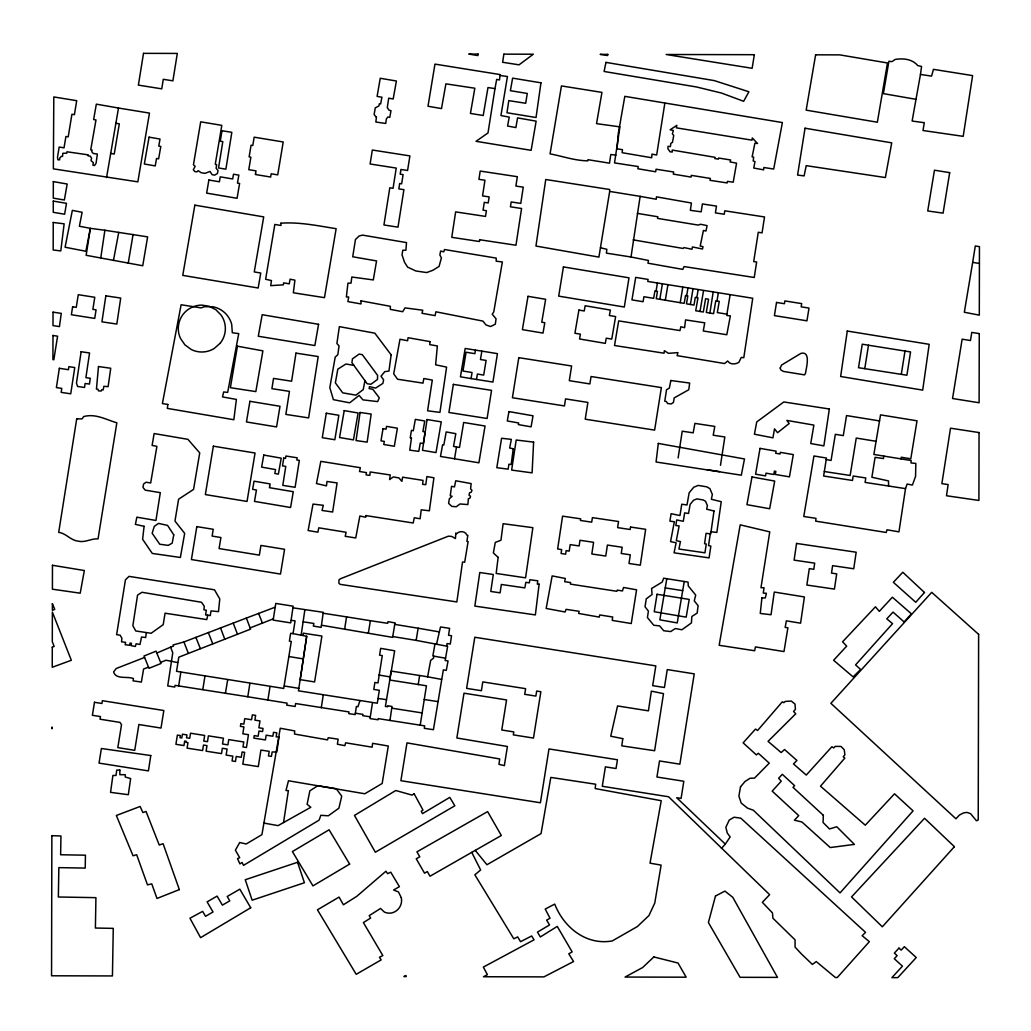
<?xml version="1.0" encoding="UTF-8"?>
<svg xmlns="http://www.w3.org/2000/svg" width="1031" height="1031" viewBox="0 0 1031 1031"><rect width="100%" height="100%" fill="white"/><g stroke="black" fill="none" stroke-linecap="round" stroke-linejoin="round"><path stroke-width="1.5" d="M905.514 488.63L865.099 482.405L865.795 477.959L853.165 476.013L852.469 480.459L823.614 476.013L826.462 458.035L813.949 455.973L803.78 516.492L815.985 518.348L815.65 521.132L886.222 532.473L886.982 529.779L898.955 531.854L905.514 488.63L907.1 484.067L912.409 485.047L915.567 476.399L915.824 463.435L911.004 462.945L911.172 460.548L900.991 458.872L901.262 457.236L910.798 458.795L917.023 420.803L880.538 414.874L873.863 454.439L883.735 456.076L883.503 458.563L875.074 457.339L871.891 477.263L888.529 480.923L888.542 486.013M726.894 314.171L726.765 315.486L730.36 315.873L726.803 334.74L703.271 330.99L704.74 322.832L685.563 319.894L684.584 327.703L680.847 326.737L679.996 330.577L618.677 320.899L614.528 345.514L664.08 353.195L664.338 350.669L668.436 353.324L677.96 352.628L677.109 355.631L724.613 363.543L727.628 361.018C730.064 364.806 735.387 364.523 738.853 362.358L741.263 357.448L743.802 357.68L752.733 298.243L647.764 281.437L648.099 279.427L635.715 277.378L631.951 299.879L643.073 301.722L643.911 296.722L653.667 298.333L654.93 290.871L657.482 291.309L656.244 298.706L684.21 303.346L685.525 295.51L687.819 295.884L686.491 303.836L694.005 305.073L695.294 297.379L697.961 297.83L695.719 310.756L703.297 312.006L705.604 298.745L708.581 299.235L706.274 312.432L713.568 313.643L715.81 300.768L719.238 301.336L717.344 312.586L726.894 314.171L730.077 295.111M292.752 607.787L323.257 612.324L321.479 625.224L392.579 637.364L392.747 636.552L416.15 640.38L447.622 646.321L445.16 660.497L448.06 660.935L446.281 670.408L443.343 669.866L433.42 729.69L424.295 728.324L424.669 725.863L389.963 720.45L391.999 706.467L387.656 705.784L387.501 706.763L385.388 706.428L394.667 650.78L380.658 648.344L379.588 655.175L382.282 655.6L377.977 682.947L374.884 682.458L373.789 689.443L379.331 690.306L377.294 703.219L298.449 690.822L306.697 636.269L293.036 633.64L290.652 633.279L289.389 641.153L291.283 641.45L283.705 688.45L176.533 671.31L178.814 657.172L250.585 629.129L246.357 618.072L275.187 607.182L275.78 603.431L293.165 606.189L290.716 622.879L273.163 620.108L275.187 607.182M640.135 196.367L656.257 199.241L656.451 196.844L691.401 203.017L690.37 210.324L701.17 211.819L702.395 203.945L716.468 206.11L715.411 212.889L724.252 214.242L724.78 210.814L764.525 216.961L762.051 232.864L758.275 232.284L753.7 261.565L756.651 262.016L754.228 277.481L684.043 266.565L682.78 269.387L647.971 263.189L648.46 260.469L631.011 257.003L640.135 196.367L609.682 191.418L609.656 189.498L545.747 179.51L535.952 246.048L598.908 257.106L609.682 191.418M146.299 632.776L145.68 637.519L141.531 637.029L139.997 644.465L136.079 643.808L135.357 646.45L131.079 645.651L131.504 643.305L130.061 643.073L129.622 645.29L125.163 644.736L125.589 642.339L121.542 641.836L121.916 638.292L120.112 635.173L116.619 634.684L125.434 579.86L129.004 576.368L214.487 589.809L219.771 598.959L218.508 611.628L211.02 610.919L210.26 615.571L205.594 614.914L206.329 610.223L203.919 609.798L204.28 606.254L201.522 602.284L141.956 592.284L137.548 595.145L132.857 625.675L135.757 630.972L151.119 633.266L163.207 624.644L165.063 613.2L206.793 619.592L207.759 615.146M306.697 636.269L300.214 679.661L314.61 681.929L321.904 636.05L303.372 633.202L303.037 635.367M500.074 75.469L500.19 74.58L434.966 64.115L427.994 106.257L441.5 108.577L445.895 83.846L474.84 88.228L470.432 113.436L483.217 115.511L487.985 87.532L494.983 88.614L496.684 79.387L499.455 79.98L500.074 75.469L507.445 76.539L500.937 115.549L509.262 117.134L507.561 126.027L515.874 127.586L517.588 117.882L536.146 121.155L531.133 150.333L476.038 141.311L487.998 132.947L494.983 88.614M301.155 635.083L304.88 609.708M920.464 74.451L921.572 66.461L917.809 65.61C912.216 58.973 903.285 58.148 895.243 59.424L891.983 61.628L888.915 61.267L883.374 93.628L916.005 99.324L920.464 74.451L931.586 76.114L933.455 69.348L972.607 75.598L963.199 136.337L923.016 130.512L924.279 122.702L912.126 121.039L916.005 99.324M372.487 702.614L370.026 718.581L378.016 719.767L378.197 718.62L389.963 720.45M710.346 533.233L708.555 545.605L710.849 546.095L709.07 557.887L674.068 552.822L676.104 542.796L670.562 541.61L674.351 521.75L669.892 521.132L671.117 513.696L679.97 515.539L681.749 504.223L686.994 504.984L689.185 492.728L693.786 487.212L698.193 485.408L706.879 486.864L709.947 488.694L712.344 494.455L711.364 499.262L721.249 501.685L716.841 532.434L710.578 531.687M100.793 257.698L104.891 230.261L147.626 236.872L142.742 265.753L86.14 255.288L90.341 228.341L79.387 226.24L82.119 212.283L72.338 210.376L65.095 247.221L85.882 251.28L90.341 228.341L104.891 230.261M283.538 822.532L288.384 790.648L285.974 790.506L288.474 780.776L364.794 793.767L382.179 783.47L388.287 746.019L372.616 743.325L372.127 747.179L345.604 742.797L344.87 745.671L337.395 744.227L338.129 739.175L328.245 737.706L327.51 739.871L294.479 734.033L294.724 730.915L280.252 728.247L261.926 834.646L246.229 843.977L239.72 842.52L235.364 850.201L239.695 857.663L237.517 858.617L239.914 863.901L242.092 862.457L243.522 865.357L319.133 820.109L320.834 815.302L328.309 815.792L338.89 808.201L341.725 796.151L336.222 788.728L317.78 785.725L309.867 790.841L307.122 804.283L310.821 807.273L278.061 825.638L264.013 823.086M246.357 618.072L183.905 641.965L173.092 644.981L173.504 646.076L170.631 647.133L172.757 652.816L167.731 685.95L174.755 687.058L175.012 685.357L247.788 696.763L287.069 703.142L286.747 705.152L295.162 706.48L295.626 703.529L348.994 711.931L348.736 713.62L355.154 714.586L356.378 706.506L357.925 706.725L359.948 700.668M321.298 707.73L323.219 695.126M418.212 684.623L419.617 675.498L391.2 671.091L389.576 679.996L426.434 685.795L420.197 725.18M678.127 457.932L682.238 431.19L693.18 432.84L694.907 423.393L714.792 426.422L713.207 435.224L724.832 436.964L720.489 465.303M344.663 629L346.545 616.873L323.128 613.226M446.668 645.934L447.029 643.563L450.276 644.053L451.539 635.727L448.537 635.276L449.606 628.343L440.508 626.951L436.564 644.053M247.788 696.763L249.863 683.592M709.895 313.037L713.143 292.301M178.659 685.924L180.812 672.341M664.802 103.396L656.67 154.998L651.953 154.16L651.669 157.743L622.17 152.704L622.453 149.675L617.054 148.838L618.239 133.837L624.812 96.347L782.387 122.56L773.701 169.045L763.868 167.512L763.584 169.844L753.751 168.04L755.001 161.558L753.21 161.004L753.635 157.137L752.115 156.854L754.911 143.193L757.54 143.477L752.282 137.961L751.999 140.164L676.388 127.857L676.813 125.37L670.15 129.777L673.333 130.473L672.354 133.914L673.746 135.435L672.483 142.33L670.82 143.438L670.395 146.608L668.036 146.325L667.895 148.67L670.098 151.841L672.315 151.995L672.186 150.062L715.127 157.331L714.844 158.568L718.439 159.122L718.581 158.027L730.631 159.985L730.064 161.919L736.572 163.169L733.209 182.203L727.396 181.366L727.151 182.938L709.972 180.322L710.372 178.427L691.247 175.36L691.079 177.087L673.32 174.11L673.668 171.997L656.077 169.213L655.664 171.777L637.841 168.749L638.202 166.545L614.528 162.911L619.927 126.852L596.537 123.643L601.949 92.39L561.444 85.921L550.064 153.864C562.926 156.312 574.447 160.617 587.85 160.849L587.941 159.702L609.514 163.169L610.79 154.521L615.919 155.101M864.777 368.634L868.489 345.23L862.277 344.199L858.514 367.706L906.906 375.22L910.553 351.932L868.489 345.23M901.287 374.382L904.999 350.991M202.798 689.533L204.937 676.246M267.867 700.101L270.032 686.556M293.036 633.64L295.072 620.881L291.142 620.262M972.671 262.389L975.3 245.984L979.45 246.654L979.308 315.151L964.333 312.251L972.671 262.389L979.411 263.459M416.15 640.38L418.148 628.214L394.757 624.386L392.747 636.552M475.459 350.14L474.879 353.659L466.064 352.228L462.983 371.031L472.056 372.513L471.064 378.583L476.502 379.46L492.934 382.05L497.432 353.633L465.174 348.452L460.432 376.805L471.064 378.583M476.502 379.46L477.392 374.047L483.694 375.078L486.104 360.438L480.472 359.523L481.838 351.184M106.554 177.59L118.501 108.036L149.469 113.101L137.845 181.856L53.354 168.852L53.805 96.94L76.719 100.69L74.412 114.66L71.925 114.261L68.201 136.878L65.907 136.504L64.025 147.845L59.179 147.046L57.491 157.266L57.916 159.805L59.656 159.857L59.695 158.117L61.448 156.287L62.517 156.428L62.891 153.258L66.731 153.207L66.951 151.776L88.279 154.869L88.138 155.849L90.303 156.171L91.553 158.168L90.986 160.578L93.344 162.679L92.893 165.218L94.556 165.501L96.076 163.22L97.365 154.057L93.254 153.464L91.759 151.712L92.055 150.049L90.728 149.804L95.986 119.957L93.628 119.544L96.334 104.157L118.501 108.036M368.338 633.15L370.4 620.714L387.669 623.304L387.965 621.667L395.131 622.93L394.757 624.386M696.827 297.637L698.129 289.814M225.428 693.232L227.658 679.867M454.529 458.769L456.501 446.977L453.524 446.384L455.831 433.677L446.191 431.925L443.82 445.031L442.595 444.812L440.495 456.449L478.9 462.803L485.047 426.022L463.679 422.478L459.491 447.467L456.501 446.977M656.077 291.064L657.417 283.048M659.814 299.299L662.392 283.886M665.33 300.214L667.908 284.788M680.215 302.689L682.793 287.262M686.685 295.691L687.948 288.113M690.396 304.467L693 288.964M128.205 263.317L133.089 234.437M716.97 300.975L718.285 293.165M666.799 578.7L659.853 619.824L677.238 622.917L684.249 581.497L688.038 582.103L688.27 585.943L695.719 595.106L694.263 600.854L698.116 605.674L697.136 613.123L691.865 616.474L691.414 622.917L681.891 629.761L675.331 628.536L670.704 631.565L663.706 630.74L659.621 625.881L653.77 625.263L647.429 617.569L648.409 611.087L645.032 606.769L646.257 598.843L652.069 594.513L651.592 588.508L662.224 582.051L663.68 578.198L684.249 581.497M699.985 311.452L703.529 290.703M321.479 625.224L321.105 627.389L313.334 626.049L313.875 623.459L303.217 621.822M434.992 643.782L432.852 655.987L445.521 658.216M433.858 656.154L433.484 658.19L430.687 660.356L427.607 676.813L419.617 675.498M113.462 260.456L118.733 232.4M364.961 380.658L363.221 389.641L355.85 395.144L342.704 392.837L335.371 382.862L337.807 369.162L345.9 364.02L353.839 365.348L367.204 383.764L370.941 384.254L377.462 379.46L377.604 375.374L362.319 354.677L359.2 354.058L352.434 358.865L351.932 362.706L353.839 365.348M725.321 844.118L730.167 836.914L727.28 833.061L725.85 827.287L729.239 820.083L734.072 817.222L740.825 818.189L865.537 932.346L862.148 935.71L869.365 941.638L837.301 977.517L835.394 977.517L816.256 961.562L812.389 964.436L801.319 953.843L795.056 947.102L795.081 939.885L772.928 918.221L772.464 912.925L762.347 902.331L769.616 894.663L668.591 796.77L602.297 786.292L605.403 766.858L616.035 768.533L617.44 759.757L548.982 748.931L540.399 802.762L400.891 780.699L406.987 742.887L499.7 758.958L498.965 764.332L504.365 765.621L507.407 746.496L456.862 737.99L464.002 693.193L506.569 699.933L501.775 730L513.799 731.907L513.322 734.871L533.478 738.067L540.863 691.711L536.674 691.041L535.875 696.08L524.715 694.314L525.617 688.669L482.792 681.903L481.387 690.706L466.631 688.373L474.788 637.248L655.819 665.897L652.675 685.641L664.415 687.509L667.276 669.583L694.25 673.862L679.854 764.177L659.505 760.942L656.94 777.013L683.824 781.266L681.079 798.432L676.71 797.736L725.321 844.118L721.455 848.423M471.747 852.366L501.324 835.497L487.611 811.603L416.936 851.851L419.772 856.787L416.24 858.784L424.527 873.18L427.337 871.569L430.017 876.221L471.747 852.366L480.652 869.996L474.853 874.803L513.799 938.803L517.665 936.895L520.552 941.703L531.661 935.968L534.058 939.821L483.346 967.091L487.405 974.669L483.475 976.744L543.943 976.885L573.571 961.523L568.777 953.817L572.153 951.909L557.243 926.405L540.347 936.947L537.46 932.14L549.536 924.949L546.649 920.129L550.038 918.221L545.219 909.071L554.73 904.097C563.828 927.423 586.111 945.582 612.221 940.942L637.338 926.573L648.95 915.554L654.762 903.066L661.116 865.112L650.02 863.166L661.245 800.713L595.183 788.56L595.673 784.23L550.812 777.413L541.043 833.615L486.941 864.738L475.227 850.356M156.815 653.035L156.055 651.167L144.005 656L148.992 668.307L161.042 663.474L156.815 653.035L170.631 647.133M160.604 662.366L166.043 660.24L177.551 662.546M250.108 627.918L273.37 618.819M144.585 657.443L116.207 668.513L113.603 671.98C115.936 679.893 127.702 675.988 133.437 678.553L133.063 680.847L141.389 682.071L143.593 668.964L148.541 667.186M378.197 698.464L386.457 699.649M355.36 713.22L362.938 714.354L362.732 715.682L370.284 716.829M824.31 471.528L850.137 475.471L856.258 438.059L876.066 441.294M707.176 469.711L719.522 471.605M424.218 699.508L437.634 701.557M665.201 587.902L682.702 590.647M631.011 257.003L606.408 253.136L606.847 249.296L600.467 247.775M391.728 708.168L422.143 712.937M346.545 616.873L370.4 620.714M284.453 686.027L298.835 688.347M879.546 420.919L846.554 415.57L843.281 435.61L835.342 434.322L831.063 460.445L826.153 459.594M883.735 456.076L900.991 458.872M637.351 213.378L657.83 216.768L657.546 218.379L698.167 225.093L700.577 224.268L707.086 225.609L705.964 231.008L703.413 230.493L700.204 246.061L702.974 246.628L702.498 248.999L692.432 246.95L691.969 249.244L683.901 247.582L683.128 248.445L633.137 239.862M110.549 153.426L114.235 154.031L119.325 123.836L115.833 123.243M289.118 656.567L302.959 658.848M378.854 675.009L390.182 676.942M418.148 628.214L438.819 631.81M427.607 676.813L441.564 679.403M195.89 637.338L200.349 648.602M258.588 613.381L262.441 623.111M208.288 632.48L212.721 643.731M183.905 641.965L188.351 653.319M233.199 623.085L237.452 634.142M220.454 627.789L224.745 639.091M51.859 835.664L51.55 975.79L112.431 975.932L113.268 928.364L95.393 928.042L95.922 897.653L58.342 896.996L58.857 867.625L85.212 868.089L85.444 855.189L60.623 854.763L60.958 835.986L51.859 835.664M52.104 727.255L52.104 728.595L52.104 727.255M52.285 647.146L52.246 667.263L71.332 660.278L52.362 612.053L52.297 641.63L54.153 646.424L52.285 647.146M52.388 603.715L52.375 610.326L54.746 609.347L52.388 603.715M52.465 565.272L52.413 589.191L80.212 593.186L84.336 570.53L52.465 565.272M52.981 335.462L52.929 359.613L53.818 359.729L57.594 336.196L52.981 335.462M53.032 312.161L53.006 325.603L59.424 326.595L61.28 313.385L53.032 312.161M53.238 222.477L53.174 249.979L60.79 250.92L64.141 223.817L53.238 222.477M53.29 201.097L53.264 212.309L64.631 214.229L66.487 203.339L53.29 201.097M53.328 181.611L53.29 198.145L64.373 200.001L67.183 184.021L53.328 181.611M119.854 770.08L119.854 774.693L125.254 774.706L125.254 777.013L130.653 778.56L128.308 794.708L110.549 792.349L112.907 775.454L115.988 775.467L116.774 770.08L119.854 770.08M280.96 223.186L280.96 225.467L274.839 224.449L265.624 279.259L271.449 280.548L270.715 285.651L283.383 284.827L283.667 282.842L289.221 283.847L290.085 279.182L294.918 280.174L293.332 292.778L324.469 297.663L336.145 228.702C317.793 225.763 299.531 221.884 280.96 223.186M361.03 300.859L361.018 303.939L347.911 301.593L348.697 296.992L346.364 296.992L347.95 283.138L351.03 283.151L351.816 277.017L373.299 279.929L376.56 260.92L352.718 256.783L355.463 239.501L359.162 235.97L362.577 235.12L406.51 242.594L405.905 250.211L402.825 250.211L402.038 254.825L404.487 262.145L407.593 267.106L415.893 270.998L426.705 272.558L432.878 270.264L439.064 266.436L441.397 257.982L439.863 254.902L440.649 251.061L443.73 251.835L444.503 249.528L496.195 258.098L496.195 261.178L502.368 261.951L493.772 311.916L492.212 314.21L496.066 318.837L495.292 324.224L490.653 326.518L486.026 324.971L482.946 321.105L435.881 311.787L435.095 315.641L421.988 313.282L422.762 310.228L405.003 307.882L402.683 311.723L390.337 309.377L390.349 306.31L361.03 300.859M401.304 897.705C403.405 907.448 393.855 916.327 384.395 912.087L380.542 908.466L369.188 915.644L370.632 918.054L363.389 922.59L382.849 955.569L379.46 957.232L381.161 959.9L356.198 974.308L317.445 909.806L339.083 897.086L343.4 904.78L356.687 896.403L385.929 871.234L387.604 873.644L390.762 872.2L399.409 886.647L393.61 889.998L398.43 891.918L401.304 897.705M570.478 582.554L570.478 584.126L616.899 591.304L617.26 590.106L622.44 590.956L623.536 587.477L636.565 589.796L631.256 623.536L612.208 620.391L612.698 617.015L599.72 614.94L599.23 617.105L578.61 613.445L579.1 611.293L566.083 609.347L565.104 611.989L546.172 608.458L552.152 575.917L565.297 578.455L564.692 581.716L570.478 582.554M780.209 368.08L781.047 370.129L783.573 371.456L804.554 374.872L805.52 373.299C806.023 368.763 811.397 350.592 800.855 353.414L781.537 365.077L780.209 368.08M978.625 634.361L978.226 819.98L976.447 820.766L970.545 813.627L966.936 812.415L963.56 812.905L959.449 815.044L955.956 818.794L830.87 703.31L931.715 592.335L978.625 634.361M979.05 432.556L978.909 500.447L946.497 495.743L948.133 484.57L941.87 483.655L950.518 428.187L979.05 432.556M979.27 333.606L979.115 402.76L952.554 398.507L962.142 339.173L970.467 340.514L971.782 332.407L979.27 333.606M823.331 815.302L823.073 822.493L829.53 828.963L836.76 826.746L854.403 844.389L830.239 847.559L801.899 821.965L794.437 820.199L798.716 815.611L772.18 791.125L781.24 781.202L778.624 778.276L782.31 774.294L794.605 785.661L793.019 787.362L823.331 815.302M533.607 442.119L532.099 472.868L511.634 470.072L516.196 440.018L533.607 442.119M365.786 515.577L365.683 517.214L359.858 515.99L355.747 537.963L345.217 536.3L346.094 532.267L318.785 527.82L317.896 532.202L308.127 530.527L313.012 504.082L323.334 505.306L322.007 510.448L332.639 512.007L337.098 482.933L327.007 481.477L326.44 485.872L316.465 483.539L320.809 461.347L360.347 467.713L359.523 471.502L366.43 472.61L366.095 474.904L369.833 475.355L370.168 471.966L390.246 474.956L389.576 479.557L393.314 476.941L398.907 477.92L401.871 481.322L402.631 477.173L423.045 480.394L422.607 484.325L425.777 484.66L426.898 476.58L433.922 477.791L429.347 510.796L421.228 509.804L420.107 518.761L414.294 517.768L413.186 523.001L365.786 515.577M430.017 341.609L429.759 344.625L437.363 345.952L435.623 364.806L446.603 367.113L439.941 412.387L427.594 410.802L432.298 380.078L423.805 378.519L423.019 383.132L397.554 379.228L393.713 373.841L399.964 339.251L407.593 340.72L408.07 337.717L430.017 341.609M455.857 533.259L455.418 538.543L451.758 536.429L448.395 536.172L340.591 578.7L339.019 579.783L338.89 583.159L340.101 584.345L456.862 601.936L462.519 562.011L464.685 562.23L468.113 541.571L466.914 541.404L467.816 535.321L466.863 535.089C465.406 530.965 459.465 530.63 456.72 533.671L455.857 533.259M98.486 366.533L96.437 389.138L97.881 389.151L98.486 390.826L101.141 391.071L101.747 389.757L103.074 390.002L103.925 386.277L108.113 386.677L110.742 368.26L98.486 366.533M468.409 498.849L467.855 504.571L460.006 503.966L456.205 506.762L451.771 506.363L448.614 503.36L449.336 498.798L452.106 496.285L450.263 495.769L451.539 486.323L454.478 486.903L455.741 480.768L471.141 483.591L470.587 488.862L471.953 490.305L471.322 492.109L469.582 492.779L469.015 495.138L470.51 496.22L470.2 497.767L468.409 498.849M761.909 597.916L760.259 613.458L771.02 614.734L774.281 592.052L804.412 596.949L800.584 623.188L786.369 620.842L785.158 627.441L787.903 627.763L783.985 651.579L755.439 646.914L754.653 650.754L719.161 645.29L740.194 524.843L769.757 531.867L760.968 587.722L764.048 587.722L763.275 593.109L766.394 593.289L765.324 597.928L761.909 597.916M144.082 526.313L142.613 539.277L152.279 553.428L180.373 557.475L184.678 533.336L174.974 521.093L178.595 499.21L193.557 489.403L199.73 452.905L187.9 439.335L154.147 433.561L152.111 445.405L156.905 446.371L150.681 482.959L146.028 482.224L143.502 484.145L143 487.457L145.229 490.15L160.308 492.663L155.952 520.462L136.865 517.175L135.409 524.367L144.082 526.313M376.418 117.263L375.851 122.019L385.71 123.462L386.367 118.939L387.875 116.967L389.782 117.366L390.994 110.639L389.177 110.304L387.269 107.624L388.713 98.177L393.172 98.989L396.394 81.011L380.246 78.266L377.101 96.411L381.947 97.223L380.594 103.963L379.395 103.719L378.905 105.922L375.245 107.907L374.124 114.557L376.418 117.263M167.821 404.461L167.344 408.392L233.844 419.733L236.383 399.422L222.528 396.922L223.663 391.948L227.658 392.411L238.741 333.606L232.31 332.742L231.717 324.456A23.971 23.971 0 0 0 212.889 306.787L204.55 306.671L201.097 307.882L181.121 304.764L162.395 403.559L167.821 404.461M658.306 443.42L656.064 461.991L741.315 475.188L744.498 458.963L658.306 443.42M498.141 557.359L496.169 573.455L525.578 577.837L532.859 527.679L503.115 523.696L500.937 540.283L495.292 542.396L493.346 552.951L498.141 557.359M539.123 584.177L535.36 614.927L474.84 606.099L479.789 572.514L493.295 574.499L490.782 591.459L500.112 592.838L501.337 584.461L524.805 587.889L525.849 582.347L529.354 582.824L529.831 579.718L537.795 580.814L537.306 584.165L539.123 584.177M847.276 331.041L840.639 376.495L922.706 390.118L929.189 344.315L847.276 331.041M670.833 380.503L669.338 388.146L666.542 389.705L664.763 401.239L666.258 401.497L667.65 403.508L671.129 403.959L673.423 402.502L674.21 397.889L688.772 389.744L689.662 383.055L670.833 380.503M513.258 448.756L511.17 464.478L508.889 464.234L508.154 469.157L496.813 467.687L501.582 438.265L511.35 439.374L509.649 448.021L513.258 448.756M391.149 354.857L388.945 371.07L384.795 371.65L381.019 376.186L383.609 379.872L382.862 383.403L375.632 388.081L369.433 386.625L369.15 388.584L372.81 389.318L379.292 397.747L377.668 401.6L362.925 399.873L359.097 395.401L349.677 402.825L333.4 399.667L329.817 387.643L335.191 357.138L337.833 354.625L339.057 345.978L336.905 343.452L339.354 326.634L374.846 333.181L391.149 354.857M622.788 738.647L621.809 745.851L654.608 750.723L663.5 693.644L651.36 691.131L648.422 710.836L617.556 705.951L610.739 736.211L622.788 738.647M216.6 164.831L216.123 168.311L218.031 170.476L217.425 173.479L214.654 175.154L212.115 174.677L210.002 171.455L205.001 173.337L201.148 172.731L198.261 170.682L196.934 171.881L194.756 171.52L193.312 169.715L195.143 166.339L193.441 164.78L200.697 121.826L221.82 125.357L215.286 164.097L216.6 164.831M411.446 438.123L409.758 450.16L418.779 451.359L420.261 443.098L423.367 443.459L425.107 431.925L422.916 431.551L424.746 420.983L415.351 419.385L413.276 430.803L411.459 430.327L410.235 437.763L411.446 438.123M540.953 82.815L536.043 117.521L506.981 112.753L508.786 100.626L525.681 103.268L527.279 93.447L510.384 90.689L512.613 78.137L540.953 82.815M279.001 736.933L276.836 752.011L272.132 751.973L271.424 756.406L268.46 755.942L269.181 751.354L260.92 750.065L258.291 766.6L242.801 764.177L244.656 752.372L242.105 751.973L241.267 757.282L236.241 756.496L235.455 761.471L232.065 760.942L232.826 756.135L226.137 755.092L227.091 749.022L222.348 748.274L221.497 753.609L206.097 751.174L206.973 745.619L203.481 745.065L202.617 750.568L187.075 748.132L187.938 742.642L186.005 742.333L186.173 741.263L184.678 741.031L183.956 745.568L175.914 744.305L177.371 735.09L180.322 735.554L179.987 737.693L181.791 737.977L182.397 734.201L186.959 734.91L186.508 737.796L189.717 738.299L190.529 733.221L204.666 735.464L203.764 741.096L207.476 741.676L208.404 735.85L223.443 738.209L222.528 744.008L227.903 744.859L228.74 739.601L243.78 741.972L242.994 746.96L246.448 747.501L248.471 734.691L242.826 733.814L243.922 726.907L240.416 726.365L240.842 723.646L243.857 724.123L244.734 718.646L251.577 719.728L252.337 714.87L255.636 715.385L254.889 720.141L259.967 720.94L258.884 727.783L263.047 728.427L262.544 731.572L258.987 731.005L258.15 736.224L254.232 735.606L253.832 738.119L265.405 739.936L266.153 735.18L272.867 736.224L273.486 732.319L276.798 732.848L276.166 736.83L279.001 736.933M360.064 412.477L356.043 440.559L367.152 442.144L371.173 414.062L360.064 412.477M714.006 511.002L710.733 533.878L706.067 533.323L704.573 543.672L706.274 544.033L704.946 552.809L678.913 549.033L680.434 541.584L676.31 540.695L679.133 525.926L675.808 525.475L676.723 519.933L683.308 521.299L684.636 512.897L688.528 513.451L690.164 504.339L693.579 500.241L696.866 498.901L703.322 499.983L705.604 501.35L707.382 505.628L706.66 509.211L714.006 511.002M630.534 527.047L630.173 529.496L617.621 527.627L618.548 521.518L592.387 517.626L591.717 522.15L580.44 520.475L580.685 518.838L562.578 516.131L557.642 548.995L561.663 549.6L561.083 553.505L565.619 554.188L566.148 550.631L569.215 551.108L570.195 544.626L579.126 545.94L579.976 540.283L593.585 542.306L591.833 553.995L605.764 556.044L607.414 545.064L622.17 547.255L621.242 553.479L630.302 554.82L629 563.493L640.303 565.181L645.651 529.303L630.534 527.047M81.127 351.726L76.462 383.12L77.621 386.47L84.516 387.476L85.122 383.455L89.426 384.086L90.29 378.287L85.895 377.655L89.555 352.976L81.127 351.726M427.04 419.553L422.504 450.302L436.01 452.596L441.268 421.859L427.04 419.553M479.66 239.733L479.402 241.499L451.758 237.323L455.638 211.883L485.511 216.42L486.387 210.685L483.075 210.182L484.286 202.347L488.217 202.939L489.145 196.908L482.56 195.916L484.944 180.232L478.925 179.33L480.201 171.069L517.343 176.701L515.912 186.07L523.258 187.165L520.784 203.416L511.183 201.96L510.435 206.806L521.57 208.507L515.964 245.236L479.66 239.733M796.563 543.44L794.102 560.129L814.696 563.158L813.794 569.318L809.296 568.648L806.861 585.041L834.427 589.101L836.695 573.855L831.502 573.094L832.61 565.658L853.732 568.764L856.181 552.216L796.563 543.44M829.336 408.998L823.859 445.882L810.74 443.536L813.871 425.094L786.859 420.416L789.166 423.509L777.567 432.698L774.5 428.857L772.928 437.84L754.408 434.206L756.754 421.911L783.818 401.961L829.336 408.998M105.845 295.845L101.94 321.84L116.825 324.056L120.717 298.062L105.845 295.845M59.347 368.299L56.396 387.579L61.77 388.391L61.164 392.36L70.727 393.829L74.76 367.551L68.897 366.649L68.433 369.691L59.347 368.299M150.771 755.543L148.425 770.904L99.04 763.108L101.386 748.506L150.771 755.543M400.544 171.997L400.208 174.175L403.095 174.626L401.639 183.814L399.68 183.505L398.842 188.879L403.907 189.665L397.992 227.155L383.932 224.977L389.795 187.784L393.056 188.299L396.239 168.079L370.116 163.993L372.333 150.023L409.9 155.9L407.58 170.489L400.943 169.458L400.544 171.997M503.875 54.153L502.625 62.285L519.057 64.824L533.311 54.218L503.875 54.153M295.987 353.118L291.605 381.212L273.524 378.416L271.913 388.661L289.44 391.368L285.858 414.398L308.63 417.916L318.192 356.558L295.987 353.118M283.731 458.099L282.507 465.883L285.78 466.399L282.79 485.369L295.098 487.302L299.338 460.406L296.838 460.006L297.186 457.79L285.896 456.024L285.523 458.383L283.731 458.099M72.621 306.8L71.358 314.739L94.723 318.399L96.076 309.841L92.867 309.352L94.775 297.289L78.266 294.686L76.255 307.367L72.621 306.8M76.706 418.87L58.703 532.383C66.139 533.298 70.392 540.205 77.969 541.12C85.122 542.95 91.14 538.375 98.048 538.865L116.838 422.8C106.103 419.72 95.638 413.276 83.653 416.576L82.106 418.882L76.706 418.87M318.566 324.314L314.855 345.54L258.291 336.248L262.196 314.713L318.566 324.314M453.356 384.383L448.91 412.477L487.096 418.483L491.542 390.362L453.356 384.383M518.786 357.667L512.42 397.734L564.434 405.93L565.555 398.894L587.889 402.425L585.234 419.179L654.621 430.12L661.374 387.592L591.059 376.521L589.874 383.919L569.292 380.671L571.625 365.992L518.786 357.667M607.787 54.372L607.607 55.519L600.171 54.359L607.787 54.372M805.031 128.218L797.582 175.064L804.103 175.901L806.216 165.669L885.358 177.551L891.725 142.845L805.031 128.218M143.502 53.354L138.386 85.122L161.751 88.846L163.285 79.297L172.899 80.843L177.306 53.432L143.502 53.354M94.491 702.291L92.39 715.295L100.458 716.584L100.033 719.2L119.97 722.396L121.516 724.716L117.818 747.617L134.726 750.336L138.889 724.522L161.004 728.066L163.826 710.527L102.391 700.693L101.94 703.49L94.491 702.291M563.416 266.913L558.712 296.129L624.309 307.032L629 277.829L563.416 266.913M657.031 594.281L654.234 611.731L686.195 617.131L689.211 599.411L657.031 594.281M776.536 302.457L774.41 315.615L806.951 320.809L809 308.089L801.164 306.838L801.693 303.617L784.862 300.923L784.411 303.707L776.536 302.457M221.961 130.744L220.273 141.221L222.799 141.634L218.546 167.989L225.879 169.161L231.833 132.329L221.961 130.744M255.533 173.608L255.392 174.51L270.65 177.036L271.192 173.788L277.726 174.87L283.216 141.969L254.167 137.175L252.775 145.513L251.074 145.229L249.541 154.418L249.128 156.892L250.868 157.176L248.78 169.677L255.997 170.875L255.533 173.608M754.331 54.695L752.14 68.291L666.155 54.501L754.331 54.695M949.68 172.641L943.094 213.133L927.732 210.968L934.46 170.192L949.68 172.641M196.831 526.622L191.418 559.549L280.496 574.074L284.569 549.291L260.946 545.438L259.348 555.129L219.088 548.569L220.905 537.525L212.128 536.094L213.237 529.29L196.831 526.622M326.286 413.225L322.278 437.685L334.843 439.734L338.851 415.274L326.286 413.225M213.353 446.178L205.349 494.571L247.04 501.427L255.044 453.021L213.353 446.178M249.914 401.304L246.461 421.95L276.566 426.924L280.007 406.278L249.914 401.304M478.113 54.089L477.869 55.571L468.796 54.076L478.113 54.089M237.426 346.197L230.39 387.695L255.843 391.6L262.892 350.862L237.426 346.197M269.697 486.039L269.426 487.676L293.281 491.71L290.587 507.497L254.502 501.388L256.448 490.009L252.647 489.351L254.038 481.181L270.058 483.913L269.697 486.039M383.042 428.638L380.98 440.843L384.305 441.397L383.777 444.49L394.332 446.255L397.386 428.2L386.548 426.383L386.071 429.154L383.042 428.638M528.014 296.322L522.395 329.636L543.028 333.077L544.78 322.716L541.765 322.213L545.644 299.286L528.014 296.322M208.893 180.013L206.651 193.119L237.066 198.287L239.604 183.454L237.478 183.106L238.844 175.115L233.496 174.213L232.684 178.956L220.247 176.842L219.397 181.791L208.893 180.013M815.624 54.823L806.165 110.149L877.355 122.225L887.485 62.968L839.801 54.875L815.624 54.823M194.846 205.156L182.758 275.38L258.175 288.01L260.753 273.035L254.257 271.926L263.717 216.897L194.846 205.156M344.212 410.609L339.56 437.518L353.44 439.889L358.105 412.98L344.212 410.609M578.907 310.073L574.924 333.245L580.376 334.186L579.551 338.967L605.339 343.375L606.241 338.168L611.757 339.096L615.636 316.581L609.398 315.512L610.339 310.06L585.144 305.756L584.242 310.975L578.907 310.073M760.027 448.382L755.581 474.183L765.556 475.884L766.02 473.165L773.804 474.505L774.384 471.128L775.84 471.386L775.299 474.44L789.45 476.85L793.303 454.581L780.312 452.364L780.029 453.988L775.699 453.253L776.072 451.14L760.027 448.382M149.07 137.149L144.34 164.006L155.217 165.914L156.532 158.478L158.619 158.838L160.797 146.466L158.774 146.118L160.011 139.056L149.07 137.149M740.516 786.833L738.892 796.112L741.212 803.085L747.462 808.098L753.377 810.263L840.046 892.885L913.079 810.869L894.521 793.818L865.28 825.187L820.496 786.176L844.853 758.056L843.216 756.741L844.892 754.795L844.234 749.705L841 746.457L835.265 746.38L833.692 747.926L831.901 746.728L806.268 775.067L793.496 763.945L796.924 760.453L784.552 749.524L781.15 752.553L768.043 741.353L795.739 713.787L793.574 711.416L795.417 709.392L795.017 704.109L791.305 701.067L785.248 701.415L783.844 702.652L782.323 701.815L757.605 730.476L755.504 729.059L743.132 742.848L756.367 754.898L758.339 753.287L769.255 763.146L754.524 778.109L750.04 778.276L745.026 781.485L740.516 786.833M508.953 411.588L507.291 420.957L518.645 422.968L518.348 424.604L531.081 426.834L533.027 415.802L508.953 411.588M263.781 455.058L261.616 467.107L275.548 469.595L274.839 473.487L278.383 474.131L281.231 458.151L263.781 455.058M751.986 476.966L746.947 504.662L769.654 508.747L774.693 481.065L751.986 476.966M173.762 534.831L172.19 543.144L168.233 545.386L159.753 544.239L152.15 533.246L154.289 526.364L158.542 523.413L167.576 525.41L173.762 534.831M605.957 62.388L604.089 71.474L696.544 86.978L721.52 93.061L743.647 101.296L748.893 91.772L714.264 80.598L605.957 62.388M715.475 896.029L708.4 922.539L740.065 977.311L777.477 977.388L732.77 897.305L724.909 891.106L715.475 896.029M924.459 592.477L915.76 602.297L893.362 582.322L902.795 572.244L924.459 592.477M911.391 613.832L904.135 621.989L893.052 612.105L886.776 618.819L892.55 623.639L855.562 664.892L860.614 669.48L853.127 676.903L833.615 660.278L846.67 646.128L842.585 641.798L875.461 606.795L879.314 611.357L892.369 597.22L911.391 613.832M954.397 846.683L882.343 926.792L851.529 896.931L924.549 818.279L954.397 846.683M898.955 948.108L894.367 953.121L897.138 955.634L894.289 958.74L902.434 966.15L891.905 977.633L897.782 977.646L916.25 957.541L904.355 946.677L901.171 950.131L898.955 948.108M653.822 956.948L642.687 967.49L625.082 977.053L686.156 977.195L678.024 963.031L653.822 956.948M220.222 343.168L214.28 348.452A23.636 23.636 0 0 1 191.302 349.535L184.884 344.818L180.399 338.258A23.404 23.404 0 0 1 182.319 315.422A23.674 23.674 0 0 1 201.921 305.112L209.319 306.336L215.956 309.803L221.162 315.202A23.326 23.326 0 0 1 220.222 343.168M414.088 793.677L412.142 795.133L395.762 790.519L354.458 815.418L375.348 852.225L454.826 805.791L449.787 797.363L422.491 813.639L421.279 811.255L422.968 810.044L414.088 793.677M250.713 907.757L200.581 937.669L189.949 918.234L202.643 911.365L205.543 916.327L213.03 911.984L207.115 901.88L217.077 896.094L222.387 905.141L229.771 900.849L227.22 896.48L239.823 889.173L250.713 907.757M349.638 864.094L312.947 885.887L292.404 851.58L329.095 829.787L349.638 864.094M405.647 975.571L403.894 976.576L406.24 976.576L405.647 975.571M179.342 889.598L156.983 898.465L151.763 883.863L147.485 884.856L136.659 854.712L133.038 855.782L116.348 815.482L140.126 806.461L142.897 812.544L146.041 811.487L159.238 845.02L163.091 843.706L179.342 889.598M297.559 862.277L245.262 879.739L252.144 900.192L304.429 882.742L297.559 862.277"/></g></svg>
